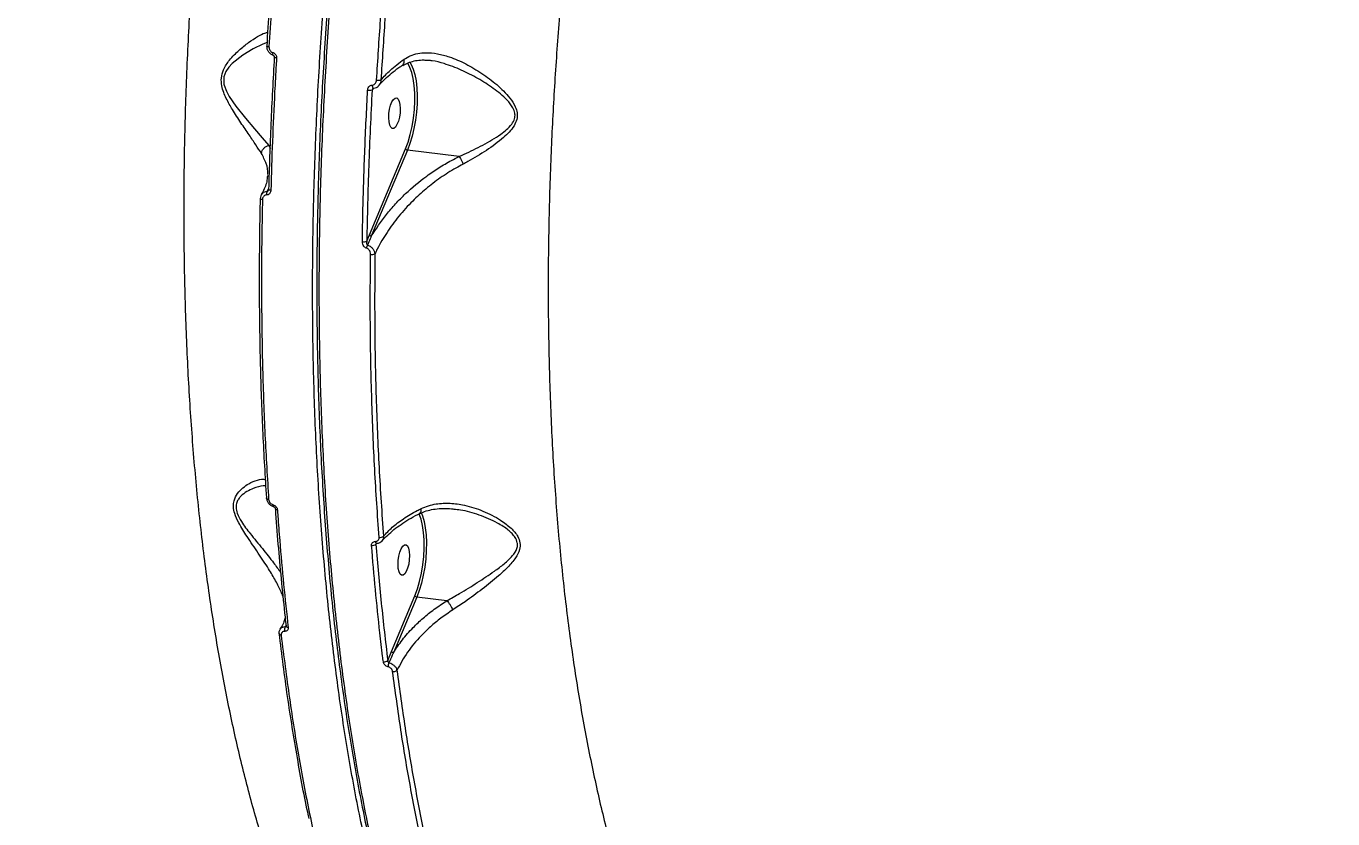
# Model space of a CAD drawing. Header units: millimetres. Extents: x -7245 to 6306, y -6696 to 5973.
# Drawn here: x 1526.1 to 1907, y -2783.7 to -2552.8 of the extents above; entities that cross this region are included whole.
import ezdxf

# ---------------------------------------------------------------- set-up
doc = ezdxf.new("R2010")
doc.units = ezdxf.units.MM
for name, color, linetype in [('DIKOM_ОБЪЕКТ', 7, 'Continuous'), ('DIKOM_РАЗМЕР_ЗОНА', 7, 'Continuous'), ('DIKOM_РАЗМЕР_ОБЪЕКТА', 7, 'Continuous')]:
    doc.layers.add(name, color=color, linetype=linetype)
doc.styles.add('style1', font='arial.ttf', dxfattribs={"width": 0.8})
doc.dimstyles.new('1-50', dxfattribs={"dimtxt": 300, "dimasz": 200, "dimexe": 100, "dimexo": 0, "dimgap": 100, "dimtad": 1, "dimtxsty": 'style1', "dimcen": 200, "dimclrd": 7, "dimclre": 7, "dimclrt": 7, "dimadec": 1, "dimazin": 2, "dimtfac": 1, "dimtmove": 0, "dimatfit": 2, "dimfxl": 0, "dimlwd": 25, "dimlwe": 18, "dimarcsym": 0})

# ---------------------------------------------------------------- blocks, each defined once
blk = doc.blocks.new('*D10')
at = {"layer": 'Defpoints', "color": 0, "transparency": 16777216}
for p in [(-4365.71, 2792.53), (4306.16, 475.6), (4306.16, -5965.27)]:
    blk.add_point(p, dxfattribs=at)
at = {"layer": 'DIKOM_РАЗМЕР_ОБЪЕКТА', "color": 7, "lineweight": 18, "transparency": 16777216}
for p, q in [((-4365.71, 2792.53), (-4365.71, -6065.27)), ((4306.16, 475.6), (4306.16, -6065.27))]:
    blk.add_line(p, q, dxfattribs=at)
at = {"layer": 'DIKOM_РАЗМЕР_ОБЪЕКТА', "color": 7, "lineweight": 25, "transparency": 16777216}
blk.add_line((-4165.71, -5965.27), (4106.16, -5965.27), dxfattribs=at)
at = {"layer": 'DIKOM_РАЗМЕР_ОБЪЕКТА', "color": 7, "transparency": 16777216}
for points in [[(-4165.71, -5931.93), (-4165.71, -5998.6), (-4365.71, -5965.27)], [(4106.16, -5931.93), (4106.16, -5998.6), (4306.16, -5965.27)]]:
    blk.add_solid(points, dxfattribs=at)
at = {"layer": 'DIKOM_РАЗМЕР_ОБЪЕКТА', "color": 7, "transparency": 16777216, "insert": (-85.78, -5712.1), "char_height": 300, "attachment_point": 5, "style": 'style1'}
blk.add_mtext('8650', dxfattribs=at)
blk = doc.blocks.new('*D11')
at = {"layer": 'Defpoints', "color": 0, "transparency": 16777216}
for p in [(-3472.32, 4472.83), (-6199.73, -2928.86), (1850.21, -2928.86)]:
    blk.add_point(p, dxfattribs=at)
at = {"layer": 'DIKOM_РАЗМЕР_ОБЪЕКТА', "color": 7, "lineweight": 18, "transparency": 16777216}
for p, q in [((-3472.32, 4472.83), (-6299.73, 4472.83)), ((1850.21, -2928.86), (-6299.73, -2928.86))]:
    blk.add_line(p, q, dxfattribs=at)
at = {"layer": 'DIKOM_РАЗМЕР_ОБЪЕКТА', "color": 7, "lineweight": 25, "transparency": 16777216}
blk.add_line((-6199.73, 4272.83), (-6199.73, -2728.86), dxfattribs=at)
at = {"layer": 'DIKOM_РАЗМЕР_ОБЪЕКТА', "color": 7, "transparency": 16777216}
for points in [[(-6233.06, 4272.83), (-6166.39, 4272.83), (-6199.73, 4472.83)], [(-6233.06, -2728.86), (-6166.39, -2728.86), (-6199.73, -2928.86)]]:
    blk.add_solid(points, dxfattribs=at)
at = {"layer": 'DIKOM_РАЗМЕР_ОБЪЕКТА', "color": 7, "transparency": 16777216, "insert": (-6452.9, 984.54), "char_height": 300, "attachment_point": 5, "rotation": 90, "style": 'style1'}
blk.add_mtext('7400', dxfattribs=at)
blk = doc.blocks.new('*D12')
at = {"layer": 'Defpoints', "color": 0, "transparency": 16777216}
for p in [(-5865.71, 123.34), (6306.18, -91.92), (6306.18, -6596.14)]:
    blk.add_point(p, dxfattribs=at)
at = {"layer": 'DIKOM_РАЗМЕР_ЗОНА', "color": 7, "lineweight": 18, "transparency": 16777216}
for p, q in [((-5865.71, 123.34), (-5865.71, -6696.14)), ((6306.18, -91.92), (6306.18, -6696.14))]:
    blk.add_line(p, q, dxfattribs=at)
at = {"layer": 'DIKOM_РАЗМЕР_ЗОНА', "color": 7, "lineweight": 25, "transparency": 16777216}
blk.add_line((-5665.71, -6596.14), (6106.18, -6596.14), dxfattribs=at)
at = {"layer": 'DIKOM_РАЗМЕР_ЗОНА', "color": 7, "transparency": 16777216}
for points in [[(-5665.71, -6562.81), (-5665.71, -6629.48), (-5865.71, -6596.14)], [(6106.18, -6562.81), (6106.18, -6629.48), (6306.18, -6596.14)]]:
    blk.add_solid(points, dxfattribs=at)
at = {"layer": 'DIKOM_РАЗМЕР_ЗОНА', "color": 7, "transparency": 16777216, "insert": (-71.19, -6342.97), "char_height": 300, "attachment_point": 5, "style": 'style1'}
blk.add_mtext('12150', dxfattribs=at)
blk = doc.blocks.new('*D13')
at = {"layer": 'Defpoints', "color": 0, "transparency": 16777216}
for p in [(-4231.86, 5972.83), (-6795, -4928.88), (1792.4, -4928.88)]:
    blk.add_point(p, dxfattribs=at)
at = {"layer": 'DIKOM_РАЗМЕР_ЗОНА', "color": 7, "lineweight": 18, "transparency": 16777216}
for p, q in [((-4231.86, 5972.83), (-6895, 5972.83)), ((1792.4, -4928.88), (-6895, -4928.88))]:
    blk.add_line(p, q, dxfattribs=at)
at = {"layer": 'DIKOM_РАЗМЕР_ЗОНА', "color": 7, "lineweight": 25, "transparency": 16777216}
blk.add_line((-6795, 5772.83), (-6795, -4728.88), dxfattribs=at)
at = {"layer": 'DIKOM_РАЗМЕР_ЗОНА', "color": 7, "transparency": 16777216}
for points in [[(-6828.33, 5772.83), (-6761.67, 5772.83), (-6795, 5972.83)], [(-6828.33, -4728.88), (-6761.67, -4728.88), (-6795, -4928.88)]]:
    blk.add_solid(points, dxfattribs=at)
at = {"layer": 'DIKOM_РАЗМЕР_ЗОНА', "color": 7, "transparency": 16777216, "insert": (-7048.17, 972.94), "char_height": 300, "attachment_point": 5, "rotation": 90, "style": 'style1'}
blk.add_mtext('10900', dxfattribs=at)

msp = doc.modelspace()

# ---------------------------------------------------------------- linework, layer by layer
at = {"layer": 'DIKOM_ОБЪЕКТ', "color": 7, "linetype": 'Continuous', "lineweight": 15}
for p, q in [((1643.407, -2562.771), (1643.246, -2562.757)), ((1627.322, -2570.8), (1626.916, -2571.35)), ((1596.805, -2587.518), (1597.257, -2588.43)), ((1596.805, -2587.518), (1597.287, -2587.577)), ((1626.125, -2613.597), (1636.665, -2588.512)), ((1637.229, -2588.895), (1626.689, -2613.98)), ((1652.275, -2590.722), (1637.229, -2588.895)), ((1596.475, -2596.561), (1596.503, -2596.282)), ((1594.33, -2603.029), (1594.331, -2603.016)), ((1625.373, -2615.397), (1626.125, -2613.597)), ((1598.14, -2692.702), (1598.147, -2692.703)), ((1628.268, -2703.408), (1628.049, -2703.703)), ((1628.231, -2703.418), (1628.217, -2703.417)), ((1632.559, -2734.919), (1639.374, -2718.7)), ((1639.938, -2719.083), (1633.123, -2735.303)), ((1648.705, -2720.148), (1639.938, -2719.083)), ((1601.587, -2727.688), (1601.832, -2727.347)), ((1631.473, -2737.53), (1632.559, -2734.919))]:
    msp.add_line(p, q, dxfattribs=at)
at = {"layer": 'DIKOM_ОБЪЕКТ', "color": 7, "linetype": 'Continuous', "lineweight": 15, "flags": 128}
for points in [[(1596.358, -2557.552), (1595.075, -2557.978), (1592.222, -2559.363), (1589.2, -2561.173), (1586.16, -2563.618), (1585.16, -2564.698), (1584.302, -2565.975), (1583.736, -2567.513), (1583.658, -2568.031), (1583.74, -2569.618), (1583.822, -2569.989), (1584.43, -2571.669), (1585.269, -2573.214), (1587.218, -2576.03), (1590.009, -2579.516), (1592.68, -2582.66), (1594.901, -2585.275), (1596.794, -2587.516), (1596.796, -2587.518), (1596.796, -2587.518)], [(1596.86, -2558.803), (1596.694, -2558.78), (1596.546, -2558.754), (1596.423, -2558.725), (1596.328, -2558.694), (1596.265, -2558.664), (1596.236, -2558.634), (1596.243, -2558.607), (1596.284, -2558.581)], [(1597.965, -2560.424), (1597.934, -2560.614), (1597.919, -2560.792), (1597.921, -2560.949), (1597.94, -2561.08), (1597.975, -2561.18), (1598.024, -2561.245), (1598.07, -2561.268)], [(1598.07, -2561.268), (1598.087, -2561.27), (1598.159, -2561.258)], [(1599.065, -2562.039), (1598.892, -2562.014), (1598.74, -2561.986), (1598.614, -2561.955), (1598.52, -2561.923), (1598.461, -2561.89), (1598.439, -2561.858), (1598.439, -2561.854)], [(1636.665, -2588.512), (1637.402, -2586.523), (1638.044, -2584.329), (1638.574, -2581.987), (1638.981, -2579.55), (1639.253, -2577.079), (1639.385, -2574.634), (1639.374, -2572.273), (1639.219, -2570.053), (1638.924, -2568.027), (1638.497, -2566.247), (1637.948, -2564.751), (1637.29, -2563.58), (1637.187, -2563.44)], [(1637.886, -2563.199), (1638.315, -2563.904), (1638.895, -2565.243), (1639.367, -2566.864), (1639.721, -2568.729), (1639.948, -2570.799), (1640.045, -2573.03), (1640.008, -2575.372), (1639.838, -2577.776), (1639.54, -2580.187), (1639.12, -2582.555), (1638.587, -2584.828), (1637.952, -2586.958), (1637.229, -2588.895)], [(1626.901, -2569.946), (1626.933, -2570.181), (1626.984, -2570.393), (1627.053, -2570.572), (1627.134, -2570.705), (1627.223, -2570.786), (1627.311, -2570.81)], [(1633.236, -2582.533), (1632.775, -2582.559), (1632.369, -2582.227), (1632.049, -2581.563), (1631.842, -2580.619), (1631.764, -2579.473), (1631.823, -2578.217), (1632.012, -2576.954), (1632.317, -2575.785), (1632.712, -2574.806), (1633.167, -2574.094), (1633.644, -2573.71), (1634.104, -2573.682), (1634.511, -2574.015), (1634.831, -2574.68), (1635.037, -2575.623), (1635.115, -2576.769), (1635.057, -2578.025), (1634.868, -2579.288), (1634.563, -2580.457), (1634.167, -2581.437), (1633.713, -2582.147), (1633.236, -2582.533)], [(1596.779, -2600.344), (1596.796, -2600.303), (1596.85, -2600.259)], [(1597.401, -2600.588), (1597.229, -2600.562), (1597.077, -2600.528), (1596.952, -2600.488), (1596.858, -2600.444), (1596.8, -2600.398), (1596.779, -2600.35), (1596.779, -2600.344)], [(1594.951, -2603.273), (1594.785, -2603.248), (1594.637, -2603.216), (1594.515, -2603.178), (1594.421, -2603.135), (1594.359, -2603.089), (1594.331, -2603.042), (1594.33, -2603.029)], [(1596.139, -2690.3), (1596.147, -2690.224), (1596.19, -2690.14)], [(1596.76, -2690.661), (1596.593, -2690.632), (1596.445, -2690.588), (1596.323, -2690.531), (1596.228, -2690.465), (1596.167, -2690.388), (1596.139, -2690.308), (1596.139, -2690.3)], [(1598.025, -2692.17), (1598.018, -2692.303), (1598.021, -2692.422), (1598.034, -2692.523), (1598.056, -2692.603), (1598.087, -2692.661), (1598.126, -2692.696), (1598.14, -2692.702)], [(1599.313, -2693.703), (1599.141, -2693.673), (1598.989, -2693.626), (1598.864, -2693.566), (1598.771, -2693.494), (1598.712, -2693.414), (1598.69, -2693.331)], [(1639.374, -2718.7), (1640.111, -2716.711), (1640.753, -2714.517), (1641.284, -2712.174), (1641.69, -2709.737), (1641.962, -2707.266), (1642.094, -2704.821), (1642.082, -2702.46), (1641.928, -2700.24), (1641.633, -2698.214), (1641.206, -2696.433), (1640.657, -2694.938), (1640.591, -2694.798)], [(1641.204, -2694.454), (1641.604, -2695.431), (1642.076, -2697.052), (1642.43, -2698.917), (1642.657, -2700.987), (1642.754, -2703.218), (1642.717, -2705.56), (1642.548, -2707.964), (1642.25, -2710.375), (1641.829, -2712.743), (1641.296, -2715.016), (1640.661, -2717.146), (1639.938, -2719.083)], [(1628.217, -2703.417), (1628.191, -2703.414), (1628.109, -2703.375), (1628.03, -2703.297), (1627.96, -2703.185), (1627.899, -2703.041), (1627.852, -2702.871)], [(1635.945, -2712.721), (1635.484, -2712.747), (1635.078, -2712.415), (1634.758, -2711.751), (1634.551, -2710.807), (1634.474, -2709.66), (1634.532, -2708.405), (1634.721, -2707.142), (1635.026, -2705.973), (1635.422, -2704.994), (1635.876, -2704.282), (1636.353, -2703.898), (1636.813, -2703.87), (1637.22, -2704.203), (1637.54, -2704.868), (1637.747, -2705.811), (1637.824, -2706.957), (1637.766, -2708.213), (1637.577, -2709.476), (1637.272, -2710.645), (1636.876, -2711.625), (1636.421, -2712.335), (1635.945, -2712.721)], [(1599.783, -2729.791), (1599.782, -2729.786), (1599.784, -2729.711)], [(1602.473, -2727.976), (1602.3, -2727.943), (1602.148, -2727.893), (1602.023, -2727.825), (1601.928, -2727.743), (1601.868, -2727.65), (1601.846, -2727.559)]]:
    msp.add_lwpolyline(points, dxfattribs=at)
at = {"layer": 'DIKOM_ОБЪЕКТ', "color": 7, "linetype": 'Continuous', "lineweight": 15}
for centre, radius, start, end in [((1628.831, -2564.408), 4.105, 261.51173, 279.26471), ((1626.193, -2567.751), 3.671, 261.00263, 281.35628), ((1637.279, -2588.216), 0.682, 205.78442, 265.7908), ((1597.948, -2601.66), 1.806, 153.38332, 189.07181), ((1624.486, -2613.131), 2.434, 260.27039, 291.38399), ((1628.168, -2617.851), 2.914, 153.52801, 171.72149), ((1626.74, -2613.297), 0.685, 205.92234, 265.65289), ((1626.842, -2616.749), 2.525, 260.89064, 290.17063), ((1627.037, -2702.493), 1.577, 259.89013, 309.9305), ((1629.221, -2700.056), 1.656, 260.60202, 306.9312), ((1639.988, -2718.404), 0.682, 205.78442, 265.7908), ((1600.379, -2729.554), 0.642, 201.72813, 272.50316), ((1603.153, -2728.558), 1.792, 150.95977, 197.08843), ((1630.433, -2736.536), 1.439, 260.40101, 316.2831), ((1634.854, -2739.561), 3.297, 156.13796, 177.07282), ((1633.175, -2734.619), 0.686, 205.97372, 265.62402), ((1633.137, -2739.347), 1.472, 261.01016, 314.20119)]:
    msp.add_arc(centre, radius, start, end, dxfattribs=at)
for points, knots in [([(1694.523, -2921.242), (1693.014, -2920.349), (1688.918, -2917.923), (1682.422, -2912.894), (1675.121, -2905.84), (1668.097, -2897.518), (1661.378, -2887.994), (1654.998, -2877.304), (1648.978, -2865.47), (1643.336, -2852.493), (1638.075, -2838.413), (1633.207, -2823.285), (1628.753, -2807.183), (1624.737, -2790.178), (1621.174, -2772.315), (1618.078, -2753.609), (1615.447, -2734.106), (1613.284, -2713.874), (1611.598, -2693.009), (1610.399, -2671.606), (1609.702, -2649.997), (1609.497, -2628.23), (1609.755, -2606.364), (1610.467, -2584.19), (1611.63, -2561.804), (1613.241, -2539.303), (1615.324, -2516.464), (1617.904, -2493.317), (1620.991, -2469.905), (1624.537, -2446.586), (1628.525, -2423.469), (1632.938, -2400.663), (1637.764, -2378.242), (1643.006, -2356.25), (1648.645, -2334.717), (1654.661, -2313.705), (1661.024, -2293.307), (1667.71, -2273.638), (1674.231, -2255.919), (1678.616, -2245.085), (1680.574, -2240.249)], [0, 0, 0, 0, 0.0156524, 0.0424896, 0.0694117, 0.0963766, 0.1233418, 0.1502634, 0.177101, 0.2039381, 0.2308601, 0.2578253, 0.2847903, 0.311712, 0.3385498, 0.3653866, 0.3923092, 0.4192737, 0.4462391, 0.4731607, 0.4999981, 0.5258465, 0.5517706, 0.577732, 0.6036944, 0.6296181, 0.655467, 0.682304, 0.7092261, 0.7361911, 0.7631564, 0.7900784, 0.816915, 0.8437527, 0.8706752, 0.8976402, 0.9246048, 0.9515268, 0.9783648, 1, 1, 1, 1]), ([(1630.809, -2860.633), (1628.691, -2858.105), (1624.447, -2853.043), (1618.432, -2844.026), (1612.687, -2834.009), (1607.263, -2822.938), (1602.179, -2810.891), (1597.457, -2797.887), (1593.11, -2783.935), (1589.138, -2769.071), (1585.55, -2753.354), (1582.36, -2736.856), (1579.586, -2719.655), (1577.237, -2701.793), (1575.327, -2683.286), (1573.849, -2664.177), (1572.805, -2644.536), (1572.196, -2624.454), (1572.028, -2604.025), (1572.303, -2583.298), (1573.029, -2562.301), (1574.198, -2541.073), (1575.799, -2519.694), (1577.825, -2498.263), (1580.264, -2476.879), (1583.116, -2455.592), (1586.382, -2434.439), (1590.05, -2413.453), (1594.102, -2392.713), (1598.517, -2372.317), (1603.272, -2352.354), (1607.985, -2334.347), (1612.544, -2318.182), (1615.472, -2308.641), (1616.935, -2303.871)], [0, 0, 0, 0, 0.0315565, 0.0632123, 0.0949196, 0.1266267, 0.1582826, 0.1898397, 0.2213969, 0.2530542, 0.2847613, 0.3164699, 0.3481273, 0.3796844, 0.4112643, 0.4429435, 0.4746745, 0.5064036, 0.5380839, 0.5696637, 0.6012947, 0.6330252, 0.6648065, 0.6965869, 0.7283183, 0.759949, 0.7916595, 0.8234666, 0.855327, 0.8871863, 0.9189955, 0.9507051, 0.9753527, 1, 1, 1, 1]), ([(1642.69, -2365.672), (1641.68, -2369.95), (1638.961, -2381.476), (1634.855, -2400.601), (1630.485, -2423.065), (1626.504, -2446.026), (1622.934, -2469.416), (1619.801, -2493.165), (1617.172, -2516.75), (1615.045, -2540.092), (1613.406, -2563.123), (1612.229, -2586.218), (1611.537, -2609.297), (1611.346, -2632.277), (1611.659, -2654.654), (1612.463, -2676.363), (1613.735, -2697.36), (1615.496, -2717.985), (1617.76, -2738.15), (1620.533, -2757.771), (1623.752, -2776.417), (1627.396, -2794.046), (1631.436, -2810.641), (1635.936, -2826.472), (1640.901, -2841.45), (1646.325, -2855.499), (1652.087, -2868.312), (1658.162, -2879.873), (1664.513, -2890.196), (1671.246, -2899.445), (1678.349, -2907.558), (1685.821, -2914.406), (1692.078, -2919.092), (1695.902, -2921.104), (1697.067, -2921.716)], [0, 0, 0, 0, 0.0187488, 0.0505099, 0.082295, 0.1140569, 0.1467402, 0.1794511, 0.2121339, 0.243896, 0.2756805, 0.3074424, 0.3401261, 0.3728367, 0.40552, 0.4372818, 0.4690667, 0.5008283, 0.5335124, 0.5662224, 0.5989065, 0.630667, 0.6624523, 0.694214, 0.7268977, 0.7596081, 0.7922919, 0.8240528, 0.8558386, 0.8875998, 0.9202831, 0.952994, 0.9856775, 1, 1, 1, 1]), ([(1696.263, -2440.182), (1695.141, -2446.309), (1692.897, -2458.569), (1689.931, -2477.148), (1687.268, -2495.807), (1684.91, -2514.765), (1682.875, -2533.982), (1681.182, -2553.416), (1679.861, -2572.752), (1678.885, -2592.575), (1678.309, -2612.829), (1678.179, -2633.44), (1678.508, -2653.712), (1679.292, -2673.551), (1680.528, -2692.862), (1682.215, -2711.559), (1684.357, -2729.599), (1686.937, -2746.968), (1689.947, -2763.637), (1693.372, -2779.529), (1697.195, -2794.567), (1701.405, -2808.686), (1706.001, -2821.844), (1710.965, -2834.043), (1716.283, -2845.259), (1721.93, -2855.447), (1727.878, -2864.553), (1734.228, -2872.687), (1740.988, -2879.746), (1748.147, -2885.656), (1755.567, -2890.291), (1763.233, -2893.535), (1769.882, -2895.367), (1774.027, -2895.582), (1775.483, -2895.658)], [0, 0, 0, 0, 0.0282004, 0.0564326, 0.0846666, 0.112867, 0.142223, 0.1716172, 0.2010103, 0.2303672, 0.2626722, 0.2950818, 0.3275415, 0.3600025, 0.3924099, 0.424716, 0.4569142, 0.4892159, 0.521568, 0.5539198, 0.5862206, 0.6184194, 0.6505407, 0.6827645, 0.7150393, 0.747315, 0.7795376, 0.8116593, 0.8455837, 0.8795379, 0.9134619, 0.9474983, 0.9815649, 1, 1, 1, 1]), ([(1596.284, -2558.581), (1596.78, -2551.314), (1597.771, -2536.779), (1599.808, -2514.784), (1602.214, -2492.692), (1604.182, -2477.957), (1605.165, -2470.59)], [0, 0, 0, 0, 0.2485925, 0.4971948, 0.7485935, 1, 1, 1, 1]), ([(1605.767, -2470.616), (1604.792, -2477.917), (1602.84, -2492.519), (1600.428, -2514.577), (1598.37, -2536.705), (1597.364, -2551.437), (1596.86, -2558.803)], [0, 0, 0, 0, 0.248603, 0.4971997, 0.7485988, 1, 1, 1, 1]), ([(1628.225, -2568.468), (1628.59, -2562.631), (1629.319, -2550.956), (1630.77, -2533.309), (1632.459, -2515.588), (1633.821, -2503.746), (1634.502, -2497.825)], [0, 0, 0, 0, 0.249093, 0.4982033, 0.7490927, 1, 1, 1, 1]), ([(1635.755, -2497.972), (1635.08, -2503.837), (1633.731, -2515.568), (1632.046, -2533.208), (1630.592, -2550.86), (1629.859, -2562.593), (1629.492, -2568.459)], [0, 0, 0, 0, 0.2490969, 0.4981999, 0.7490971, 1, 1, 1, 1]), ([(1616.563, -2517.197), (1616.216, -2520.706), (1615.49, -2528.053), (1614.527, -2539.205), (1613.642, -2550.632), (1612.88, -2561.985), (1612.235, -2573.271), (1611.708, -2584.492), (1611.299, -2595.653), (1611.006, -2606.757), (1610.83, -2617.806), (1610.772, -2628.804), (1610.832, -2639.755), (1611.009, -2650.656), (1611.303, -2661.478), (1611.713, -2672.177), (1612.239, -2682.715), (1612.88, -2693.079), (1613.635, -2703.275), (1614.504, -2713.308), (1615.488, -2723.181), (1616.587, -2732.898), (1617.8, -2742.46), (1619.128, -2751.871), (1620.573, -2761.132), (1622.135, -2770.246), (1623.81, -2779.196), (1625.593, -2787.946), (1627.477, -2796.46), (1629.459, -2804.725), (1631.538, -2812.74), (1633.716, -2820.513), (1635.993, -2828.044), (1638.369, -2835.338), (1640.845, -2842.396), (1643.423, -2849.218), (1646.102, -2855.808), (1648.885, -2862.166), (1651.768, -2868.286), (1654.742, -2874.146), (1657.795, -2879.722), (1660.921, -2884.998), (1664.117, -2889.974), (1667.385, -2894.654), (1670.727, -2899.037), (1674.143, -2903.128), (1677.634, -2906.924), (1681.2, -2910.429), (1684.843, -2913.639), (1688.562, -2916.566), (1692.362, -2919.165), (1695.091, -2920.883), (1696.569, -2921.635), (1696.737, -2921.721)], [0, 0, 0, 0, 0.0183856, 0.0384932, 0.0585018, 0.078433, 0.09831, 0.1181578, 0.137995, 0.1578466, 0.1777263, 0.1976593, 0.2176663, 0.2377713, 0.2579565, 0.2781097, 0.298149, 0.318106, 0.3380026, 0.3578622, 0.377707, 0.3975582, 0.417434, 0.4373559, 0.4573462, 0.4774269, 0.4976109, 0.5177918, 0.5378733, 0.5578655, 0.577791, 0.5976738, 0.6175354, 0.6373995, 0.657283, 0.6772051, 0.6971906, 0.7172604, 0.7374376, 0.7576393, 0.7777747, 0.797814, 0.8177779, 0.8376897, 0.8575697, 0.8774393, 0.8973184, 0.9172208, 0.9371667, 0.9571758, 0.9772671, 0.9974066, 1, 1, 1, 1]), ([(1594.628, -2589.812), (1594.115, -2589.023), (1593.088, -2587.445), (1591.05, -2584.395), (1588.703, -2580.97), (1586.382, -2577.412), (1584.644, -2574.395), (1583.614, -2572.059), (1583.017, -2570.06), (1582.857, -2567.726), (1583.456, -2565.619), (1584.373, -2563.958), (1585.88, -2561.932), (1588.142, -2559.664), (1590.997, -2557.438), (1593.557, -2555.72), (1595.46, -2554.734), (1596.285, -2554.599), (1596.575, -2554.552)], [0, 0, 0, 0, 0.0785717, 0.1572535, 0.2428172, 0.328346, 0.3918527, 0.4246439, 0.4572795, 0.4949275, 0.5385102, 0.570342, 0.6022497, 0.6887576, 0.7754911, 0.8638826, 0.9521384, 1, 1, 1, 1]), ([(1598.159, -2561.258), (1598.1, -2561.24), (1597.785, -2561.146), (1597.244, -2560.837), (1596.679, -2560.208), (1596.316, -2559.422), (1596.295, -2558.861), (1596.284, -2558.581)], [0, 0, 0, 0, 0.0541998, 0.29111, 0.5275399, 0.763705, 1, 1, 1, 1]), ([(1596.86, -2558.803), (1596.865, -2558.973), (1596.875, -2559.311), (1597.088, -2559.787), (1597.422, -2560.168), (1597.742, -2560.357), (1597.93, -2560.414), (1597.965, -2560.424)], [0, 0, 0, 0, 0.2363716, 0.472767, 0.7092013, 0.9459024, 1, 1, 1, 1]), ([(1596.85, -2600.259), (1597.041, -2593.896), (1597.424, -2581.156), (1598.147, -2568.258), (1598.509, -2561.802)], [0, 0, 0, 0, 0.4994437, 1, 1, 1, 1]), ([(1599.065, -2562.039), (1599.026, -2562.696), (1598.829, -2565.981), (1598.385, -2574.077), (1597.822, -2586.299), (1597.541, -2595.823), (1597.401, -2600.588)], [0, 0, 0, 0, 0.0507521, 0.2538394, 0.6267034, 1, 1, 1, 1]), ([(1597.965, -2560.424), (1597.999, -2560.435), (1598.185, -2560.493), (1598.504, -2560.679), (1598.837, -2561.058), (1599.05, -2561.532), (1599.06, -2561.87), (1599.065, -2562.039)], [0, 0, 0, 0, 0.0535238, 0.2897882, 0.5262399, 0.7628723, 1, 1, 1, 1]), ([(1598.068, -2561.272), (1598.1, -2561.282), (1598.168, -2561.302), (1598.28, -2561.394), (1598.375, -2561.526), (1598.431, -2561.682), (1598.446, -2561.799), (1598.439, -2561.85), (1598.438, -2561.854)], [0, 0, 0, 0, 0.1976745, 0.4069705, 0.5941016, 0.7920644, 0.9845443, 1, 1, 1, 1]), ([(1629.492, -2568.459), (1630.362, -2567.489), (1632.251, -2565.382), (1634.841, -2563.448), (1636.239, -2562.405)], [0, 0, 0, 0, 0.4605306, 1, 1, 1, 1]), ([(1635.755, -2564.126), (1635.888, -2564.013), (1636.156, -2563.784), (1636.315, -2563.199), (1636.299, -2562.709), (1636.247, -2562.445), (1636.239, -2562.405)], [0, 0, 0, 0, 0.3218075, 0.6508777, 0.9468621, 1, 1, 1, 1]), ([(1635.879, -2564.281), (1636.135, -2564.112), (1636.883, -2563.618), (1638.269, -2563.087), (1640.037, -2562.685), (1641.713, -2562.56), (1642.821, -2562.668), (1643.252, -2562.71)], [0, 0, 0, 0, 0.1225761, 0.3582174, 0.6023573, 0.8452971, 1, 1, 1, 1]), ([(1636.239, -2562.405), (1636.833, -2562.044), (1638.079, -2561.285), (1640.215, -2560.664), (1642.845, -2560.386), (1645.939, -2560.686), (1649.866, -2561.747), (1654.258, -2563.656), (1658.9, -2566.442), (1663.318, -2569.686), (1666.641, -2572.958), (1668.595, -2575.838), (1669.298, -2578.016), (1669.197, -2579.99), (1668.312, -2581.896), (1666.922, -2583.64), (1664.288, -2586.106), (1660.292, -2589.045), (1656.219, -2591.449), (1653.923, -2592.678), (1653.453, -2592.929)], [0, 0, 0, 0, 0.0399742, 0.0838384, 0.1277338, 0.1889332, 0.2502318, 0.3350405, 0.4199838, 0.5024355, 0.5846078, 0.6297425, 0.6580864, 0.6869139, 0.718, 0.753282, 0.7887229, 0.8822451, 0.975866, 1, 1, 1, 1]), ([(1652.284, -2590.726), (1652.286, -2590.725), (1652.778, -2590.546), (1655.073, -2589.434), (1659.249, -2587.476), (1663.398, -2585.042), (1666.16, -2582.921), (1667.611, -2581.469), (1668.501, -2579.901), (1668.618, -2578.73), (1668.472, -2577.639), (1667.867, -2576.138), (1666.34, -2574.296), (1664.358, -2572.477), (1661.527, -2570.318), (1657.728, -2567.905), (1652.902, -2565.429), (1648.423, -2563.777), (1645.217, -2562.895), (1643.744, -2562.795), (1643.407, -2562.771)], [0, 0, 0, 0, 0.0001056, 0.0297636, 0.1434555, 0.2596307, 0.3009746, 0.3430728, 0.3777257, 0.4032213, 0.409066, 0.4405375, 0.4930909, 0.542693, 0.5923707, 0.6940945, 0.7978846, 0.9039207, 0.9780194, 1, 1, 1, 1]), ([(1628.964, -2569.983), (1628.976, -2569.967), (1629.438, -2569.365), (1630.618, -2568.184), (1632.52, -2566.473), (1634.264, -2565.114), (1635.442, -2564.353), (1635.799, -2564.122)], [0, 0, 0, 0, 0.0081738, 0.2977096, 0.5861473, 0.874273, 1, 1, 1, 1]), ([(1625.619, -2571.376), (1625.625, -2571.31), (1625.647, -2571.066), (1625.78, -2570.676), (1626.07, -2570.284), (1626.453, -2570.015), (1626.752, -2569.969), (1626.901, -2569.946)], [0, 0, 0, 0, 0.0917892, 0.3354768, 0.5631316, 0.7813964, 1, 1, 1, 1]), ([(1626.901, -2569.946), (1627.054, -2569.923), (1627.359, -2569.876), (1627.752, -2569.598), (1628.055, -2569.196), (1628.195, -2568.79), (1628.219, -2568.537), (1628.225, -2568.468)], [0, 0, 0, 0, 0.2168962, 0.4335959, 0.6618172, 0.908116, 1, 1, 1, 1]), ([(1627.106, -2570.947), (1627.084, -2570.975), (1627.01, -2571.069), (1626.954, -2571.211), (1626.924, -2571.32), (1626.916, -2571.35)], [0, 0, 0, 0, 0.2296599, 0.786643, 1, 1, 1, 1]), ([(1627.104, -2570.946), (1627.131, -2570.914), (1627.196, -2570.836), (1627.259, -2570.809), (1627.304, -2570.812), (1627.312, -2570.813)], [0, 0, 0, 0, 0.376701, 0.8883858, 1, 1, 1, 1]), ([(1627.31, -2570.8), (1627.34, -2570.802), (1627.644, -2570.819), (1628.198, -2570.612), (1628.736, -2570.295), (1628.92, -2570.016), (1628.953, -2569.966)], [0, 0, 0, 0, 0.0466401, 0.4778866, 0.9056313, 1, 1, 1, 1]), ([(1629.492, -2568.459), (1629.489, -2568.564), (1629.477, -2568.952), (1629.333, -2569.508), (1629.052, -2569.84), (1628.943, -2569.969)], [0, 0, 0, 0, 0.1849782, 0.6820311, 1, 1, 1, 1]), ([(1624.074, -2615.53), (1624.084, -2614.887), (1624.133, -2611.676), (1624.314, -2602.769), (1624.743, -2588.722), (1625.327, -2577.162), (1625.619, -2571.376)], [0, 0, 0, 0, 0.0441403, 0.2207099, 0.610025, 1, 1, 1, 1]), ([(1626.916, -2571.35), (1626.547, -2578.739), (1625.806, -2593.538), (1625.518, -2608.104), (1625.373, -2615.397)], [0, 0, 0, 0, 0.4992805, 1, 1, 1, 1]), ([(1594.628, -2589.812), (1594.634, -2589.768), (1594.669, -2589.493), (1594.85, -2588.964), (1595.324, -2588.307), (1596.001, -2587.772), (1596.531, -2587.603), (1596.796, -2587.518)], [0, 0, 0, 0, 0.043016, 0.2679486, 0.5120989, 0.7559936, 1, 1, 1, 1]), ([(1596.537, -2595.933), (1596.539, -2595.918), (1596.642, -2594.859), (1596.197, -2592.761), (1595.155, -2590.802), (1594.628, -2589.812)], [0, 0, 0, 0, 0.0070324, 0.4980792, 1, 1, 1, 1]), ([(1596.796, -2587.518), (1596.797, -2587.518), (1596.8, -2587.517), (1596.803, -2587.518), (1596.805, -2587.518)], [0, 0, 0, 0, 0.411086, 1, 1, 1, 1]), ([(1626.689, -2613.98), (1628.074, -2611.835), (1630.169, -2608.592), (1633.712, -2604.509), (1637.488, -2600.672), (1641.715, -2597.141), (1646.314, -2594.009), (1649.491, -2592.129), (1651.527, -2591.1), (1652.275, -2590.722)], [0, 0, 0, 0, 0.2355355, 0.3560482, 0.4765363, 0.70166, 0.8172999, 0.9329202, 1, 1, 1, 1]), ([(1653.453, -2592.929), (1652.745, -2593.309), (1650.437, -2594.549), (1646.735, -2596.931), (1642.526, -2600.167), (1638.457, -2603.894), (1634.632, -2608.112), (1631.176, -2612.801), (1628.981, -2616.517), (1627.945, -2618.643), (1627.713, -2619.119)], [0, 0, 0, 0, 0.0601261, 0.1962347, 0.3328132, 0.4690601, 0.6303247, 0.792109, 0.9534383, 1, 1, 1, 1]), ([(1652.275, -2590.722), (1652.276, -2590.722), (1652.279, -2590.722), (1652.282, -2590.724), (1652.283, -2590.725), (1652.284, -2590.726)], [0, 0, 0, 0, 0.4306101, 0.7977856, 1, 1, 1, 1]), ([(1652.284, -2590.726), (1652.406, -2590.918), (1652.651, -2591.303), (1653.046, -2592.045), (1653.31, -2592.601), (1653.434, -2592.886), (1653.453, -2592.929)], [0, 0, 0, 0, 0.3157066, 0.6314835, 0.9438779, 1, 1, 1, 1]), ([(1596.352, -2596.525), (1596.351, -2596.761), (1596.346, -2597.544), (1595.999, -2598.906), (1595.436, -2600.426), (1594.844, -2601.391), (1594.605, -2601.779)], [0, 0, 0, 0, 0.1420347, 0.4701472, 0.7871697, 1, 1, 1, 1]), ([(1594.734, -2601.768), (1594.821, -2601.633), (1595.036, -2601.298), (1595.599, -2600.952), (1596.088, -2600.885), (1596.333, -2600.851)], [0, 0, 0, 0, 0.2520575, 0.6251296, 1, 1, 1, 1]), ([(1597.401, -2600.588), (1597.398, -2600.646), (1597.385, -2600.873), (1597.269, -2601.245), (1596.993, -2601.624), (1596.614, -2601.884), (1596.314, -2601.924), (1596.164, -2601.945)], [0, 0, 0, 0, 0.0826452, 0.3217311, 0.5513027, 0.7756015, 1, 1, 1, 1]), ([(1596.333, -2600.851), (1596.363, -2600.81), (1596.54, -2600.568), (1596.712, -2600.324), (1596.855, -2600.122)], [0, 0, 0, 0, 0.1678348, 1, 1, 1, 1]), ([(1596.333, -2600.851), (1596.379, -2600.843), (1596.433, -2600.834), (1596.535, -2600.784), (1596.62, -2600.726), (1596.672, -2600.648), (1596.69, -2600.62)], [0, 0, 0, 0, 0.3256762, 0.3758542, 0.7787886, 1, 1, 1, 1]), ([(1596.772, -2600.344), (1596.772, -2600.384), (1596.77, -2600.489), (1596.728, -2600.583), (1596.699, -2600.615), (1596.692, -2600.622)], [0, 0, 0, 0, 0.3138567, 0.8384473, 1, 1, 1, 1]), ([(1596.19, -2690.14), (1595.811, -2683.972), (1595.053, -2671.637), (1594.384, -2652.566), (1594.07, -2633.113), (1594.114, -2616.503), (1594.314, -2606.387), (1594.382, -2602.951)], [0, 0, 0, 0, 0.2203099, 0.4406159, 0.6630766, 0.8855407, 1, 1, 1, 1]), ([(1594.739, -2601.771), (1594.655, -2601.897), (1594.419, -2602.251), (1594.297, -2602.715), (1594.336, -2603.011), (1594.338, -2603.028)], [0, 0, 0, 0, 0.3420316, 0.9626185, 1, 1, 1, 1]), ([(1594.951, -2603.273), (1594.883, -2606.717), (1594.684, -2616.791), (1594.637, -2633.311), (1594.945, -2652.75), (1595.611, -2671.933), (1596.377, -2684.418), (1596.76, -2690.661)], [0, 0, 0, 0, 0.1144549, 0.3347646, 0.5550729, 0.7775423, 1, 1, 1, 1]), ([(1596.164, -2601.945), (1596.016, -2601.964), (1595.72, -2602.003), (1595.347, -2602.26), (1595.077, -2602.631), (1594.966, -2602.994), (1594.954, -2603.216), (1594.951, -2603.273)], [0, 0, 0, 0, 0.2256821, 0.4513987, 0.6802559, 0.9175434, 1, 1, 1, 1]), ([(1625.285, -2617.431), (1625.252, -2617.422), (1625.085, -2617.372), (1624.778, -2617.197), (1624.419, -2616.808), (1624.129, -2616.23), (1624.094, -2615.779), (1624.074, -2615.53)], [0, 0, 0, 0, 0.0440456, 0.2246606, 0.4338847, 0.6876746, 1, 1, 1, 1]), ([(1625.373, -2615.397), (1625.349, -2615.551), (1625.307, -2615.82), (1625.331, -2616.167), (1625.397, -2616.387), (1625.474, -2616.493), (1625.524, -2616.534), (1625.55, -2616.547), (1625.56, -2616.552)], [0, 0, 0, 0, 0.3692335, 0.644624, 0.8372375, 0.926784, 0.9709865, 1, 1, 1, 1]), ([(1626.689, -2613.98), (1626.578, -2614.229), (1626.197, -2615.083), (1625.824, -2615.943), (1625.56, -2616.552)], [0, 0, 0, 0, 0.2912284, 1, 1, 1, 1]), ([(1625.56, -2616.552), (1625.604, -2616.564), (1625.865, -2616.636), (1626.352, -2616.872), (1626.966, -2617.387), (1627.464, -2618.106), (1627.668, -2618.723), (1627.707, -2619.063), (1627.713, -2619.119)], [0, 0, 0, 0, 0.0394735, 0.2325846, 0.4437827, 0.68663, 0.9479041, 1, 1, 1, 1]), ([(1626.442, -2619.242), (1626.422, -2618.993), (1626.386, -2618.556), (1626.102, -2618.004), (1625.758, -2617.643), (1625.468, -2617.484), (1625.311, -2617.439), (1625.285, -2617.431)], [0, 0, 0, 0, 0.3277811, 0.574082, 0.7795973, 0.9628035, 1, 1, 1, 1]), ([(1628.951, -2701.689), (1628.495, -2695.107), (1627.584, -2681.943), (1626.765, -2661.509), (1626.32, -2640.64), (1626.402, -2626.375), (1626.442, -2619.242)], [0, 0, 0, 0, 0.2485949, 0.4971967, 0.7485981, 1, 1, 1, 1]), ([(1627.713, -2619.119), (1627.672, -2626.156), (1627.591, -2640.231), (1628.026, -2660.982), (1628.838, -2681.454), (1629.757, -2694.738), (1630.216, -2701.379)], [0, 0, 0, 0, 0.2485922, 0.497196, 0.7485996, 1, 1, 1, 1]), ([(1600.911, -2718.827), (1600.741, -2718.398), (1600.202, -2717.041), (1598.835, -2714.368), (1596.628, -2710.584), (1593.766, -2706.291), (1591.119, -2702.447), (1589.189, -2699.495), (1587.888, -2697.277), (1586.835, -2694.975), (1586.419, -2692.729), (1586.671, -2690.651), (1587.705, -2688.771), (1589.247, -2687.184), (1591.278, -2685.803), (1593.516, -2684.889), (1595.167, -2684.662), (1595.837, -2684.937), (1595.895, -2684.961)], [0, 0, 0, 0, 0.0365358, 0.11569, 0.1949681, 0.2963294, 0.397648, 0.4368872, 0.4760617, 0.5281989, 0.5653257, 0.6023498, 0.6614385, 0.725449, 0.7896119, 0.8901025, 0.99047, 1, 1, 1, 1]), ([(1595.996, -2686.729), (1595.731, -2686.71), (1594.615, -2686.631), (1592.669, -2687.266), (1590.405, -2688.292), (1588.938, -2689.384), (1587.971, -2690.506), (1587.409, -2691.543), (1587.147, -2692.94), (1587.568, -2694.941), (1588.685, -2696.966), (1590.046, -2698.907), (1592.121, -2701.555), (1594.955, -2704.991), (1597.999, -2708.744), (1599.579, -2710.994), (1600.231, -2711.921)], [0, 0, 0, 0, 0.0405114, 0.1703055, 0.2514428, 0.3323753, 0.3681438, 0.4037847, 0.4464672, 0.4888848, 0.5506658, 0.5993776, 0.6482004, 0.7783937, 0.9086923, 1, 1, 1, 1]), ([(1596.152, -2690.299), (1596.152, -2690.351), (1596.15, -2690.683), (1596.376, -2691.299), (1596.895, -2692.023), (1597.531, -2692.521), (1597.987, -2692.625), (1598.151, -2692.663)], [0, 0, 0, 0, 0.0489454, 0.3092661, 0.5767942, 0.8478928, 1, 1, 1, 1]), ([(1596.76, -2690.661), (1596.786, -2690.823), (1596.84, -2691.147), (1597.119, -2691.603), (1597.506, -2691.957), (1597.832, -2692.118), (1598.005, -2692.165), (1598.025, -2692.17)], [0, 0, 0, 0, 0.2485279, 0.4976169, 0.7389435, 0.9704618, 1, 1, 1, 1]), ([(1598.025, -2692.17), (1598.199, -2692.235), (1598.536, -2692.362), (1598.945, -2692.75), (1599.23, -2693.21), (1599.286, -2693.539), (1599.313, -2693.703)], [0, 0, 0, 0, 0.2592043, 0.5021845, 0.751358, 1, 1, 1, 1]), ([(1598.145, -2692.707), (1598.167, -2692.712), (1598.227, -2692.726), (1598.349, -2692.792), (1598.478, -2692.899), (1598.59, -2693.038), (1598.664, -2693.188), (1598.689, -2693.295), (1598.689, -2693.332), (1598.689, -2693.336)], [0, 0, 0, 0, 0.0901683, 0.2404763, 0.4030349, 0.5686174, 0.7599799, 0.9692159, 1, 1, 1, 1]), ([(1641.201, -2693.324), (1641.91, -2693.02), (1643.327, -2692.412), (1646.15, -2691.803), (1649.663, -2691.65), (1654.259, -2692.302), (1659.279, -2693.867), (1663.885, -2696.233), (1667.338, -2698.795), (1669.319, -2701.073), (1670.16, -2703.286), (1670, -2705.488), (1668.711, -2707.907), (1666.54, -2710.415), (1663.241, -2713.412), (1659.073, -2716.793), (1654.513, -2720.133), (1651.61, -2722.053), (1650.413, -2722.845)], [0, 0, 0, 0, 0.0404342, 0.0808846, 0.1509589, 0.2211483, 0.3139211, 0.4066913, 0.4681019, 0.5184359, 0.550939, 0.5857381, 0.6308358, 0.6892174, 0.7478366, 0.8412673, 0.9345824, 1, 1, 1, 1]), ([(1598.696, -2693.33), (1598.726, -2693.791), (1598.983, -2697.703), (1599.578, -2704.943), (1600.496, -2715.018), (1601.261, -2722.555), (1601.752, -2726.68), (1601.857, -2727.557)], [0, 0, 0, 0, 0.0391379, 0.3326128, 0.626737, 0.9206095, 1, 1, 1, 1]), ([(1599.313, -2693.703), (1599.356, -2694.297), (1599.568, -2697.268), (1600.132, -2704.552), (1601.097, -2715.45), (1602.014, -2723.799), (1602.473, -2727.976)], [0, 0, 0, 0, 0.0507698, 0.2538555, 0.6267109, 1, 1, 1, 1]), ([(1629.883, -2702.696), (1629.893, -2702.683), (1630.317, -2702.126), (1631.43, -2701.037), (1633.218, -2699.444), (1635.302, -2697.897), (1637.641, -2696.424), (1639.471, -2695.383), (1640.575, -2694.869), (1640.754, -2694.786)], [0, 0, 0, 0, 0.0047057, 0.1962655, 0.3879019, 0.5797485, 0.7715863, 0.963053, 1, 1, 1, 1]), ([(1630.216, -2701.379), (1631.037, -2700.499), (1632.693, -2698.72), (1636.031, -2696.211), (1638.984, -2694.438), (1640.815, -2693.518), (1641.201, -2693.324)], [0, 0, 0, 0, 0.2991568, 0.6039829, 0.9163567, 1, 1, 1, 1]), ([(1640.737, -2694.803), (1640.922, -2694.704), (1641.7, -2694.288), (1643.235, -2693.819), (1645.348, -2693.386), (1647.654, -2693.248), (1649.47, -2693.286), (1650.514, -2693.447), (1650.726, -2693.48)], [0, 0, 0, 0, 0.0633498, 0.267143, 0.4820224, 0.7064484, 0.9402815, 1, 1, 1, 1]), ([(1640.739, -2694.75), (1640.755, -2694.747), (1640.915, -2694.716), (1641.104, -2694.406), (1641.227, -2693.937), (1641.224, -2693.54), (1641.206, -2693.364), (1641.201, -2693.324)], [0, 0, 0, 0, 0.038579, 0.391143, 0.743302, 0.9413904, 1, 1, 1, 1]), ([(1648.713, -2720.151), (1648.714, -2720.15), (1649.928, -2719.456), (1652.931, -2717.763), (1657.631, -2714.885), (1661.974, -2711.985), (1665.454, -2709.44), (1667.749, -2707.316), (1669.1, -2705.345), (1669.331, -2703.981), (1669.207, -2702.853), (1668.723, -2701.756), (1667.726, -2700.563), (1666.066, -2699.092), (1662.921, -2697.116), (1658.209, -2695.093), (1653.854, -2693.835), (1651.364, -2693.593), (1650.726, -2693.531)], [0, 0, 0, 0, 0.0000756, 0.0824917, 0.2004221, 0.3184821, 0.3907755, 0.4627663, 0.5153994, 0.5455427, 0.5544639, 0.5910305, 0.6207519, 0.6505871, 0.725989, 0.8428554, 0.9597507, 1, 1, 1, 1]), ([(1626.76, -2704.046), (1626.758, -2704.012), (1626.748, -2703.83), (1626.811, -2703.511), (1627.044, -2703.164), (1627.401, -2702.925), (1627.701, -2702.889), (1627.852, -2702.871)], [0, 0, 0, 0, 0.0544663, 0.2912069, 0.5278118, 0.7639501, 1, 1, 1, 1]), ([(1630.193, -2737.955), (1630.124, -2737.396), (1629.779, -2734.604), (1628.967, -2727.651), (1627.845, -2716.964), (1627.122, -2708.354), (1626.76, -2704.046)], [0, 0, 0, 0, 0.0507758, 0.2538658, 0.6267071, 1, 1, 1, 1]), ([(1627.852, -2702.871), (1628.003, -2702.853), (1628.305, -2702.816), (1628.664, -2702.576), (1628.899, -2702.227), (1628.962, -2701.906), (1628.953, -2701.723), (1628.951, -2701.689)], [0, 0, 0, 0, 0.2364393, 0.4728572, 0.7098913, 0.9469784, 1, 1, 1, 1]), ([(1628.133, -2703.444), (1628.114, -2703.469), (1628.065, -2703.532), (1628.048, -2703.628), (1628.049, -2703.691), (1628.049, -2703.703)], [0, 0, 0, 0, 0.3436944, 0.8776261, 1, 1, 1, 1]), ([(1628.049, -2703.703), (1628.536, -2709.449), (1629.511, -2720.953), (1630.818, -2732.001), (1631.473, -2737.53)], [0, 0, 0, 0, 0.4994593, 1, 1, 1, 1]), ([(1628.13, -2703.442), (1628.124, -2703.44), (1628.117, -2703.437), (1628.221, -2703.414), (1628.289, -2703.421), (1628.31, -2703.423)], [0, 0, 0, 0, 0.6032376, 0.8794564, 1, 1, 1, 1]), ([(1628.231, -2703.406), (1628.278, -2703.409), (1628.59, -2703.428), (1629.129, -2703.24), (1629.639, -2702.96), (1629.792, -2702.708), (1629.814, -2702.672)], [0, 0, 0, 0, 0.0761201, 0.5070985, 0.9297483, 1, 1, 1, 1]), ([(1630.216, -2701.379), (1630.22, -2701.434), (1630.238, -2701.735), (1630.168, -2702.212), (1629.925, -2702.521), (1629.822, -2702.653)], [0, 0, 0, 0, 0.1140517, 0.6223985, 1, 1, 1, 1]), ([(1633.123, -2735.303), (1633.959, -2734.047), (1635.642, -2731.518), (1638.617, -2728.165), (1641.755, -2725.199), (1645.019, -2722.553), (1647.453, -2720.965), (1648.705, -2720.148)], [0, 0, 0, 0, 0.2198924, 0.4427636, 0.6236581, 0.8062542, 1, 1, 1, 1]), ([(1650.413, -2722.845), (1649.234, -2723.635), (1646.955, -2725.161), (1643.886, -2727.708), (1640.523, -2730.961), (1637.012, -2735.161), (1635.121, -2738.64), (1634.163, -2740.402)], [0, 0, 0, 0, 0.1647985, 0.3184489, 0.4735082, 0.7333099, 1, 1, 1, 1]), ([(1648.705, -2720.148), (1648.707, -2720.148), (1648.71, -2720.148), (1648.712, -2720.151), (1648.713, -2720.151), (1648.713, -2720.151)], [0, 0, 0, 0, 0.5017108, 0.9308396, 1, 1, 1, 1]), ([(1648.713, -2720.151), (1648.867, -2720.326), (1649.174, -2720.676), (1649.655, -2721.375), (1650.069, -2722.086), (1650.305, -2722.577), (1650.398, -2722.808), (1650.413, -2722.845)], [0, 0, 0, 0, 0.2440082, 0.4880421, 0.7320648, 0.9571122, 1, 1, 1, 1]), ([(1601.569, -2725.112), (1601.459, -2725.502), (1601.205, -2726.404), (1600.669, -2727.532), (1600.155, -2728.265), (1600.022, -2728.454)], [0, 0, 0, 0, 0.3618398, 0.8350243, 1, 1, 1, 1]), ([(1600.121, -2728.475), (1600.035, -2728.596), (1599.805, -2728.922), (1599.719, -2729.411), (1599.793, -2729.724), (1599.808, -2729.787)], [0, 0, 0, 0, 0.3211145, 0.8631145, 1, 1, 1, 1]), ([(1608.542, -2783.59), (1608.482, -2783.321), (1607.209, -2777.676), (1605.084, -2765.877), (1602.175, -2748.227), (1600.612, -2735.798), (1599.831, -2729.583)], [0, 0, 0, 0, 0.0163052, 0.341748, 0.6708706, 1, 1, 1, 1]), ([(1600.116, -2728.472), (1600.169, -2728.378), (1600.333, -2728.091), (1600.845, -2727.787), (1601.34, -2727.721), (1601.587, -2727.688)], [0, 0, 0, 0, 0.1956487, 0.5976603, 1, 1, 1, 1]), ([(1601.441, -2729.085), (1601.293, -2729.101), (1600.996, -2729.134), (1600.652, -2729.362), (1600.436, -2729.693), (1600.388, -2729.995), (1600.404, -2730.166), (1600.407, -2730.195)], [0, 0, 0, 0, 0.2376505, 0.4755367, 0.7136671, 0.9519721, 1, 1, 1, 1]), ([(1600.407, -2730.195), (1601.183, -2736.35), (1602.734, -2748.662), (1605.601, -2766.356), (1608.83, -2783.495), (1611.333, -2794.293), (1612.585, -2799.692)], [0, 0, 0, 0, 0.2485892, 0.4971923, 0.7485892, 1, 1, 1, 1]), ([(1602.473, -2727.976), (1602.475, -2728.005), (1602.491, -2728.177), (1602.443, -2728.479), (1602.227, -2728.809), (1601.884, -2729.036), (1601.589, -2729.069), (1601.441, -2729.085)], [0, 0, 0, 0, 0.0490148, 0.2873256, 0.5250272, 0.7625425, 1, 1, 1, 1]), ([(1601.587, -2727.688), (1601.635, -2727.684), (1601.731, -2727.675), (1601.822, -2727.626), (1601.848, -2727.581), (1601.854, -2727.571)], [0, 0, 0, 0, 0.4352849, 0.8721171, 1, 1, 1, 1]), ([(1601.845, -2727.565), (1601.846, -2727.579), (1601.848, -2727.603), (1601.849, -2727.594), (1601.85, -2727.591)], [0, 0, 0, 0, 0.6011857, 1, 1, 1, 1]), ([(1631.561, -2739.393), (1631.54, -2739.388), (1631.362, -2739.342), (1631.019, -2739.191), (1630.607, -2738.851), (1630.3, -2738.417), (1630.229, -2738.109), (1630.193, -2737.955)], [0, 0, 0, 0, 0.0299138, 0.261727, 0.50391, 0.7522844, 1, 1, 1, 1]), ([(1631.473, -2737.53), (1631.474, -2737.607), (1631.475, -2737.758), (1631.546, -2737.967), (1631.654, -2738.123), (1631.756, -2738.195), (1631.814, -2738.22), (1631.832, -2738.225), (1631.838, -2738.228)], [0, 0, 0, 0, 0.2729121, 0.5324607, 0.7669241, 0.9319991, 0.9739351, 1, 1, 1, 1]), ([(1633.123, -2735.303), (1633.011, -2735.551), (1632.575, -2736.522), (1632.152, -2737.5), (1631.838, -2738.228)], [0, 0, 0, 0, 0.2563394, 1, 1, 1, 1]), ([(1631.838, -2738.228), (1631.875, -2738.237), (1632.169, -2738.314), (1632.73, -2738.555), (1633.419, -2739.07), (1633.951, -2739.718), (1634.093, -2740.175), (1634.163, -2740.402)], [0, 0, 0, 0, 0.0333078, 0.2663602, 0.5081629, 0.7551451, 1, 1, 1, 1]), ([(1632.907, -2740.801), (1632.872, -2740.65), (1632.802, -2740.348), (1632.5, -2739.924), (1632.097, -2739.593), (1631.76, -2739.443), (1631.583, -2739.398), (1631.561, -2739.393)], [0, 0, 0, 0, 0.2477683, 0.4957388, 0.7363978, 0.9670214, 1, 1, 1, 1]), ([(1646.471, -2812.356), (1645.829, -2809.867), (1643.951, -2802.589), (1641.087, -2789.987), (1637.997, -2774.296), (1635.228, -2757.947), (1633.681, -2746.516), (1632.907, -2740.801)], [0, 0, 0, 0, 0.1144524, 0.3347666, 0.5550748, 0.7775393, 1, 1, 1, 1]), ([(1634.163, -2740.402), (1634.927, -2746.049), (1636.455, -2757.344), (1639.204, -2773.612), (1642.292, -2789.329), (1645.17, -2802.001), (1647.056, -2809.309), (1647.697, -2811.792)], [0, 0, 0, 0, 0.220304, 0.440622, 0.6630811, 0.8855468, 1, 1, 1, 1])]:
    msp.add_open_spline(points, degree=3, knots=knots, dxfattribs=at)

# ---------------------------------------------------------------- dimensions: what is measured, and where the dimension line sits
at = {"layer": 'DIKOM_РАЗМЕР_ЗОНА'}
dim = msp.add_linear_dim(base=(-6795.001, -4928.879), p1=(-4231.865, 5972.834), p2=(1792.398, -4928.879), angle=90, text='10900', dimstyle='1-50', dxfattribs=at)
dim.commit()
dim.dimension.update_dxf_attribs({"geometry": '*D13', "text_midpoint": (-6795.001, 972.936), "dimtype": 160})
dim = msp.add_linear_dim(base=(6306.184, -6596.144), p1=(-5865.714, 123.344), p2=(6306.184, -91.922), text='12150', dimstyle='1-50', dxfattribs=at)
dim.commit()
dim.dimension.update_dxf_attribs({"geometry": '*D12', "text_midpoint": (-71.192, -6596.144), "dimtype": 160})
at = {"layer": 'DIKOM_РАЗМЕР_ОБЪЕКТА'}
dim = msp.add_linear_dim(base=(-6199.728, -2928.864), p1=(-3472.315, 4472.834), p2=(1850.213, -2928.864), angle=90, text='7400', dimstyle='1-50', dxfattribs=at)
dim.commit()
dim.dimension.update_dxf_attribs({"geometry": '*D11', "text_midpoint": (-6199.728, 984.539), "dimtype": 160})
dim = msp.add_linear_dim(base=(4306.158, -5965.268), p1=(-4365.714, 2792.532), p2=(4306.158, 475.605), text='8650', dimstyle='1-50', dxfattribs=at)
dim.commit()
dim.dimension.update_dxf_attribs({"geometry": '*D10', "text_midpoint": (-85.784, -5965.268), "dimtype": 160})

doc.saveas('drawing.dxf')
